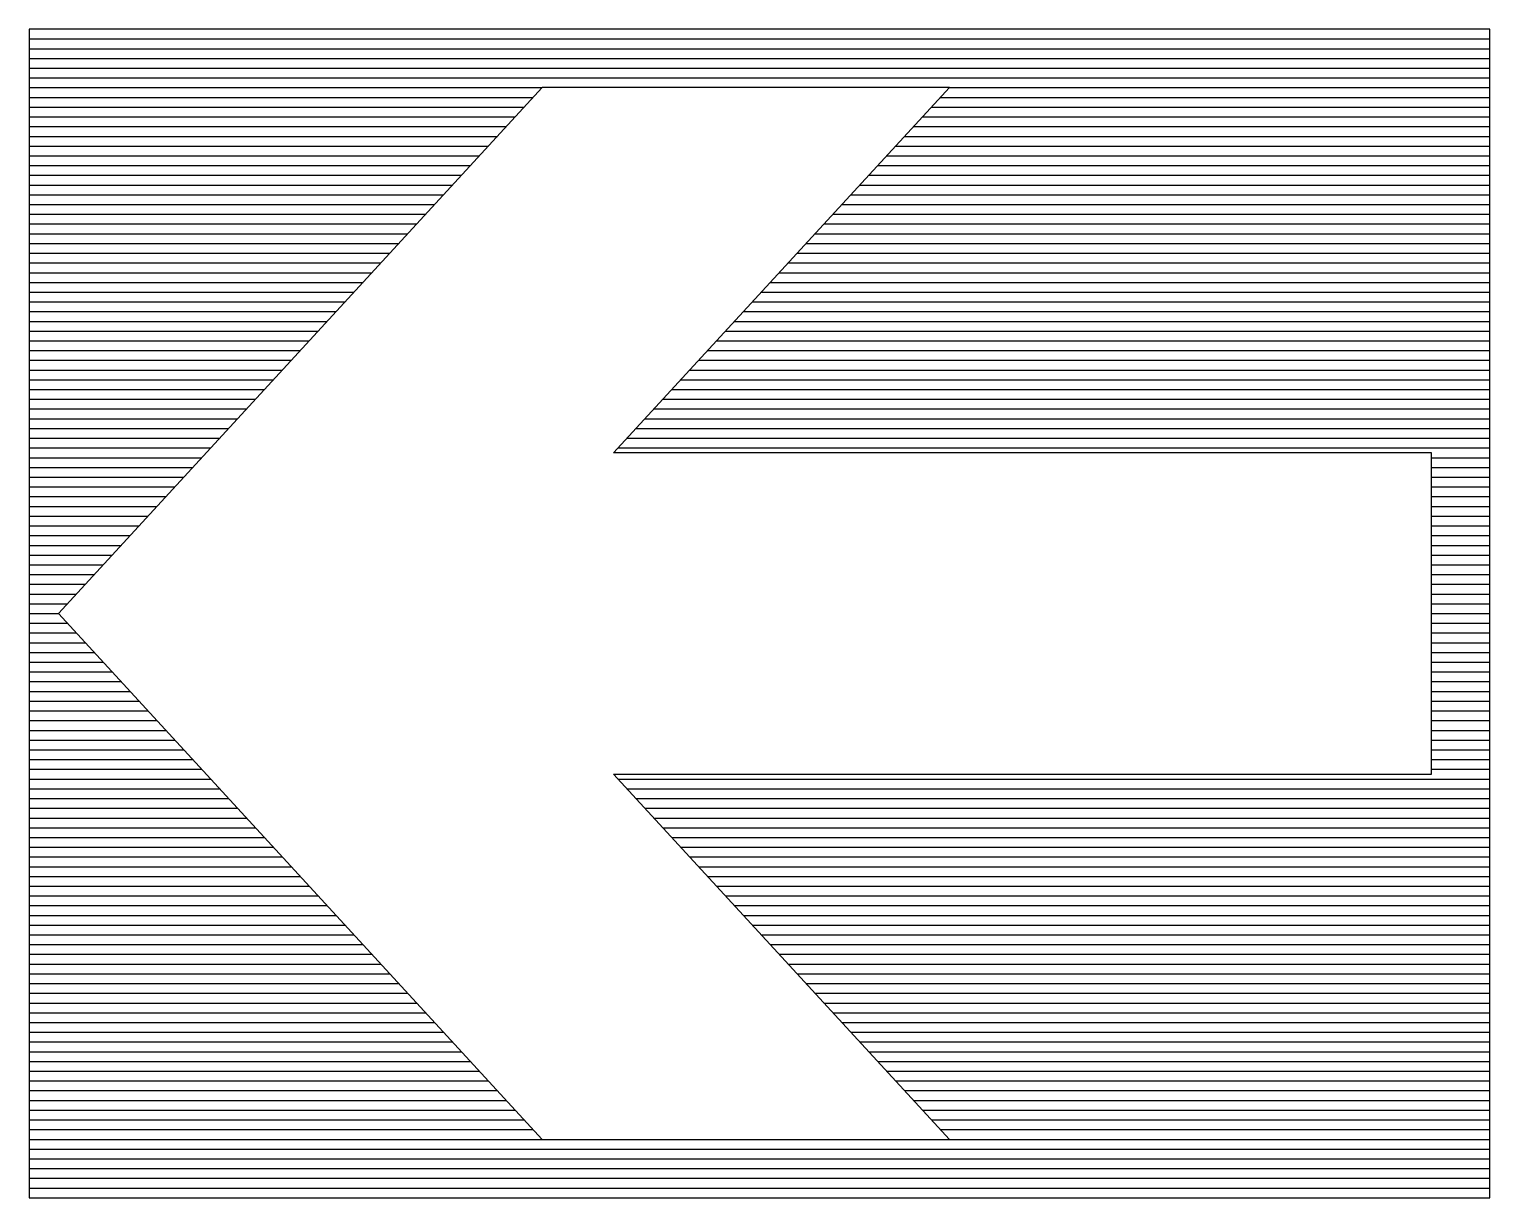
# Model space of a CAD drawing. Header units: millimetres. Extents: x -3 to 2253, y -3 to 1300.
# Drawn here: x -3 to 12, y 299 to 311 of the extents above; entities that cross this region are included whole.
import ezdxf

# ---------------------------------------------------------------- set-up
doc = ezdxf.new("R2010")
doc.units = ezdxf.units.MM
doc.layers.add('GROEN', color=3, linetype='Continuous')
doc.layers.add('VEILIG', color=7, linetype='Continuous')

# ---------------------------------------------------------------- blocks, each defined once
blk = doc.blocks.new('*X233')
at = {"color": 0}
for p, q in [((82, 85.9), (97, 85.9)), ((82, 85.8), (97, 85.8)), ((82, 85.7), (97, 85.7)), ((82, 85.6), (97, 85.6)), ((82, 85.5), (97, 85.5)), ((82, 85.4), (87.268, 85.4)), ((91.45, 85.4), (97, 85.4)), ((82, 85.3), (87.176, 85.3)), ((82, 85.2), (87.084, 85.2)), ((91.266, 85.2), (97, 85.2)), ((91.358, 85.3), (97, 85.3)), ((82, 85.1), (86.992, 85.1)), ((91.174, 85.1), (97, 85.1)), ((82, 85), (86.9, 85)), ((82, 84.9), (86.808, 84.9)), ((90.99, 84.9), (97, 84.9)), ((91.082, 85), (97, 85)), ((82, 84.8), (86.716, 84.8)), ((90.898, 84.8), (97, 84.8)), ((82, 84.7), (86.624, 84.7)), ((82, 84.6), (86.532, 84.6)), ((90.714, 84.6), (97, 84.6)), ((90.806, 84.7), (97, 84.7)), ((82, 84.5), (86.44, 84.5)), ((90.622, 84.5), (97, 84.5)), ((82, 84.4), (86.348, 84.4)), ((82, 84.3), (86.256, 84.3)), ((90.438, 84.3), (97, 84.3)), ((90.53, 84.4), (97, 84.4)), ((82, 84.2), (86.164, 84.2)), ((90.346, 84.2), (97, 84.2)), ((82, 84.1), (86.072, 84.1)), ((82, 84), (85.98, 84)), ((90.162, 84), (97, 84)), ((90.254, 84.1), (97, 84.1)), ((82, 83.9), (85.888, 83.9)), ((90.07, 83.9), (97, 83.9)), ((82, 83.8), (85.796, 83.8)), ((82, 83.7), (85.704, 83.7)), ((89.886, 83.7), (97, 83.7)), ((89.978, 83.8), (97, 83.8)), ((82, 83.6), (85.612, 83.6)), ((89.794, 83.6), (97, 83.6)), ((82, 83.5), (85.52, 83.5)), ((82, 83.4), (85.428, 83.4)), ((89.61, 83.4), (97, 83.4)), ((89.702, 83.5), (97, 83.5)), ((82, 83.3), (85.336, 83.3)), ((89.518, 83.3), (97, 83.3)), ((82, 83.2), (85.244, 83.2)), ((82, 83.1), (85.152, 83.1)), ((89.334, 83.1), (97, 83.1)), ((89.426, 83.2), (97, 83.2)), ((82, 83), (85.06, 83)), ((89.242, 83), (97, 83)), ((82, 82.9), (84.968, 82.9)), ((82, 82.8), (84.876, 82.8)), ((89.058, 82.8), (97, 82.8)), ((89.15, 82.9), (97, 82.9)), ((82, 82.7), (84.784, 82.7)), ((88.966, 82.7), (97, 82.7)), ((82, 82.6), (84.692, 82.6)), ((82, 82.5), (84.6, 82.5)), ((88.782, 82.5), (97, 82.5)), ((88.874, 82.6), (97, 82.6)), ((82, 82.4), (84.508, 82.4)), ((88.69, 82.4), (97, 82.4)), ((82, 82.3), (84.416, 82.3)), ((82, 82.2), (84.324, 82.2)), ((88.506, 82.2), (97, 82.2)), ((88.598, 82.3), (97, 82.3)), ((82, 82.1), (84.232, 82.1)), ((88.414, 82.1), (97, 82.1)), ((82, 82), (84.14, 82)), ((82, 81.9), (84.048, 81.9)), ((88.23, 81.9), (97, 81.9)), ((88.322, 82), (97, 82)), ((82, 81.8), (83.956, 81.8)), ((88.138, 81.8), (97, 81.8)), ((82, 81.7), (83.864, 81.7)), ((82, 81.6), (83.772, 81.6)), ((88.046, 81.7), (97, 81.7)), ((96.4, 81.6), (97, 81.6)), ((82, 81.5), (83.68, 81.5)), ((96.4, 81.5), (97, 81.5)), ((82, 81.4), (83.588, 81.4)), ((82, 81.3), (83.496, 81.3)), ((96.4, 81.4), (97, 81.4)), ((96.4, 81.3), (97, 81.3)), ((82, 81.2), (83.404, 81.2)), ((96.4, 81.2), (97, 81.2)), ((82, 81.1), (83.312, 81.1)), ((82, 81), (83.22, 81)), ((96.4, 81.1), (97, 81.1)), ((96.4, 81), (97, 81)), ((82, 80.9), (83.128, 80.9)), ((96.4, 80.9), (97, 80.9)), ((82, 80.8), (83.036, 80.8)), ((82, 80.7), (82.944, 80.7)), ((96.4, 80.8), (97, 80.8)), ((96.4, 80.7), (97, 80.7)), ((82, 80.6), (82.852, 80.6)), ((96.4, 80.6), (97, 80.6)), ((82, 80.5), (82.76, 80.5)), ((82, 80.4), (82.668, 80.4)), ((96.4, 80.5), (97, 80.5)), ((96.4, 80.4), (97, 80.4)), ((82, 80.3), (82.576, 80.3)), ((96.4, 80.3), (97, 80.3)), ((82, 80.2), (82.484, 80.2)), ((82, 80.1), (82.392, 80.1)), ((96.4, 80.2), (97, 80.2)), ((96.4, 80.1), (97, 80.1)), ((82, 80), (82.3, 80)), ((96.4, 80), (97, 80)), ((82, 79.9), (82.392, 79.9)), ((82, 79.8), (82.484, 79.8)), ((96.4, 79.9), (97, 79.9)), ((96.4, 79.8), (97, 79.8)), ((82, 79.7), (82.576, 79.7)), ((96.4, 79.7), (97, 79.7)), ((82, 79.6), (82.668, 79.6)), ((82, 79.5), (82.76, 79.5)), ((96.4, 79.6), (97, 79.6)), ((96.4, 79.5), (97, 79.5)), ((82, 79.4), (82.852, 79.4)), ((96.4, 79.4), (97, 79.4)), ((82, 79.3), (82.944, 79.3)), ((82, 79.2), (83.036, 79.2)), ((96.4, 79.3), (97, 79.3)), ((96.4, 79.2), (97, 79.2)), ((82, 79.1), (83.128, 79.1)), ((96.4, 79.1), (97, 79.1)), ((82, 79), (83.22, 79)), ((82, 78.9), (83.312, 78.9)), ((96.4, 79), (97, 79)), ((96.4, 78.9), (97, 78.9)), ((82, 78.8), (83.404, 78.8)), ((96.4, 78.8), (97, 78.8)), ((82, 78.7), (83.496, 78.7)), ((82, 78.6), (83.588, 78.6)), ((96.4, 78.7), (97, 78.7)), ((96.4, 78.6), (97, 78.6)), ((82, 78.5), (83.68, 78.5)), ((96.4, 78.5), (97, 78.5)), ((82, 78.4), (83.772, 78.4)), ((82, 78.3), (83.864, 78.3)), ((88.046, 78.3), (97, 78.3)), ((96.4, 78.4), (97, 78.4)), ((82, 78.2), (83.956, 78.2)), ((88.138, 78.2), (97, 78.2)), ((82, 78.1), (84.048, 78.1)), ((82, 78), (84.14, 78)), ((88.23, 78.1), (97, 78.1)), ((88.322, 78), (97, 78)), ((82, 77.9), (84.232, 77.9)), ((88.414, 77.9), (97, 77.9)), ((82, 77.8), (84.324, 77.8)), ((82, 77.7), (84.416, 77.7)), ((88.506, 77.8), (97, 77.8)), ((88.598, 77.7), (97, 77.7)), ((82, 77.6), (84.508, 77.6)), ((88.69, 77.6), (97, 77.6)), ((82, 77.5), (84.6, 77.5)), ((82, 77.4), (84.692, 77.4)), ((88.782, 77.5), (97, 77.5)), ((88.874, 77.4), (97, 77.4)), ((82, 77.3), (84.784, 77.3)), ((88.966, 77.3), (97, 77.3)), ((82, 77.2), (84.876, 77.2)), ((82, 77.1), (84.968, 77.1)), ((89.058, 77.2), (97, 77.2)), ((89.15, 77.1), (97, 77.1)), ((82, 77), (85.06, 77)), ((89.242, 77), (97, 77)), ((82, 76.9), (85.152, 76.9)), ((82, 76.8), (85.244, 76.8)), ((89.334, 76.9), (97, 76.9)), ((89.426, 76.8), (97, 76.8)), ((82, 76.7), (85.336, 76.7)), ((89.518, 76.7), (97, 76.7)), ((82, 76.6), (85.428, 76.6)), ((82, 76.5), (85.52, 76.5)), ((89.61, 76.6), (97, 76.6)), ((89.702, 76.5), (97, 76.5)), ((82, 76.4), (85.612, 76.4)), ((89.794, 76.4), (97, 76.4)), ((82, 76.3), (85.704, 76.3)), ((82, 76.2), (85.796, 76.2)), ((89.886, 76.3), (97, 76.3)), ((89.978, 76.2), (97, 76.2)), ((82, 76.1), (85.888, 76.1)), ((90.07, 76.1), (97, 76.1)), ((82, 76), (85.98, 76)), ((82, 75.9), (86.072, 75.9)), ((90.162, 76), (97, 76)), ((90.254, 75.9), (97, 75.9)), ((82, 75.8), (86.164, 75.8)), ((90.346, 75.8), (97, 75.8)), ((82, 75.7), (86.256, 75.7)), ((82, 75.6), (86.348, 75.6)), ((90.438, 75.7), (97, 75.7)), ((90.53, 75.6), (97, 75.6)), ((82, 75.5), (86.44, 75.5)), ((90.622, 75.5), (97, 75.5)), ((82, 75.4), (86.532, 75.4)), ((82, 75.3), (86.624, 75.3)), ((90.714, 75.4), (97, 75.4)), ((90.806, 75.3), (97, 75.3)), ((82, 75.2), (86.716, 75.2)), ((90.898, 75.2), (97, 75.2)), ((82, 75.1), (86.808, 75.1)), ((82, 75), (86.9, 75)), ((90.99, 75.1), (97, 75.1)), ((91.082, 75), (97, 75)), ((82, 74.9), (86.992, 74.9)), ((91.174, 74.9), (97, 74.9)), ((82, 74.8), (87.084, 74.8)), ((82, 74.7), (87.176, 74.7)), ((91.266, 74.8), (97, 74.8)), ((91.358, 74.7), (97, 74.7)), ((82, 74.6), (87.268, 74.6)), ((91.45, 74.6), (97, 74.6)), ((82, 74.5), (97, 74.5)), ((82, 74.4), (97, 74.4)), ((82, 74.3), (97, 74.3)), ((82, 74.2), (97, 74.2)), ((82, 74.1), (97, 74.1))]:
    blk.add_line(p, q, dxfattribs=at)
blk = doc.blocks.new('0604A')
at = {"layer": 'VEILIG'}
for p, q in [((7, 6), (-8, 6)), ((-8, 6), (-8, -6)), ((7, -6), (7, 6)), ((-8, -6), (7, -6))]:
    blk.add_line(p, q, dxfattribs=at)
blk.add_lwpolyline([(-7.7, 0), (-2.732, -5.4), (1.45, -5.4), (-2, -1.65), (6.4, -1.65), (6.4, 1.65), (-2, 1.65), (1.45, 5.4), (-2.732, 5.4)], close=True, dxfattribs=at)
at = {"layer": 'GROEN'}
blk.add_blockref('*X233', (-90, -80), dxfattribs=at)

msp = doc.modelspace()

# ---------------------------------------------------------------- block references
msp.add_blockref('0604A', (5, 305))

doc.saveas('drawing.dxf')
